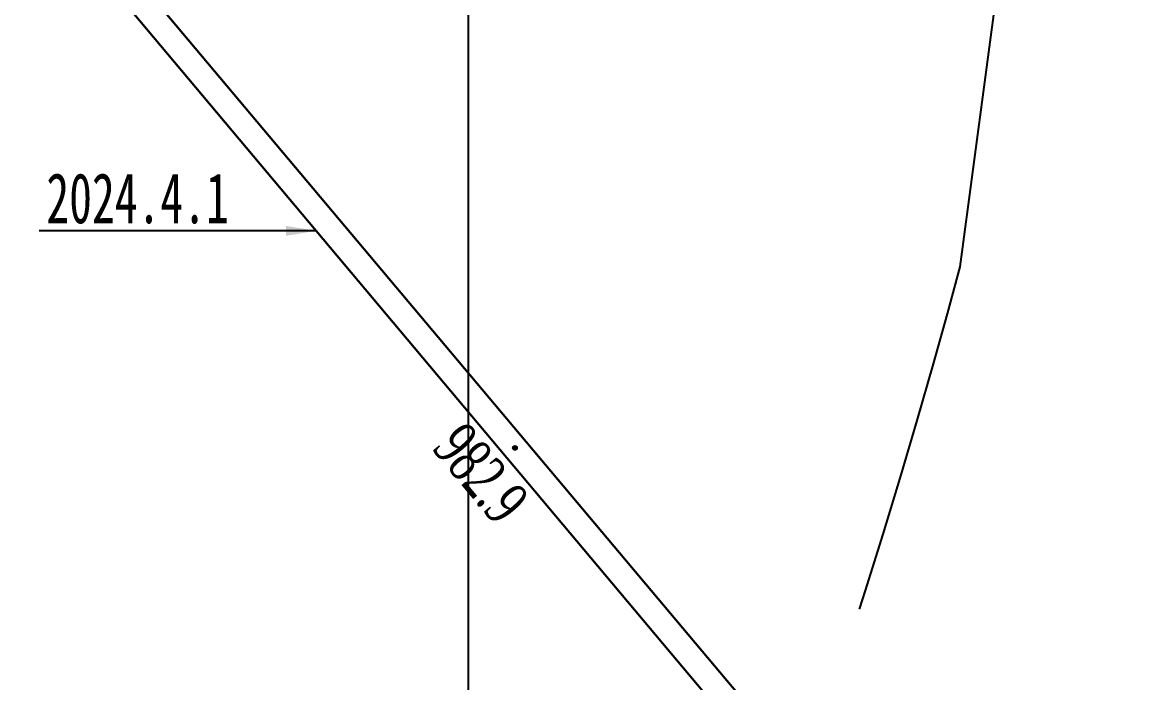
# Model space of a CAD drawing. Header units: millimetres. Extents: x 37412591 to 74834139, y 4258245 to 8527567.
# Drawn here: x 37413911.3 to 37414132.7, y 4260735.2 to 4260866.6 of the extents above; entities that cross this region are included whole.
import ezdxf

# ---------------------------------------------------------------- set-up
doc = ezdxf.new("R2010")
doc.units = ezdxf.units.MM
doc.linetypes.add('ACAD_ISO02W100', pattern=[15, 12, -3])
for name, color, linetype in [('0测量点名称', 7, 'Continuous'), ('6号煤底板等高线', 7, 'Continuous'), ('ZDH', 1, 'Continuous'), ('井田拐点坐标', 7, 'ACAD_ISO02W100'), ('钻孔', 7, 'Continuous')]:
    doc.layers.add(name, color=color, linetype=linetype)
doc.styles.get("Standard").update_dxf_attribs({"font": 'simfang.ttf', "width": 0.6667})
doc.linetypes.add('447', pattern='A,8,-1,[148,AAA.SHX,S=1,R=0,X=0,Y=0],-1', length=10)
doc.dimstyles.new('ISO-25', dxfattribs={"dimtxt": 2.5, "dimasz": 2.5, "dimexe": 1.25, "dimexo": 0.625, "dimtad": 1, "dimtxsty": 'Standard', "dimcen": 2.5, "dimadec": 0, "dimazin": 0, "dimtfac": 1, "dimtmove": 0, "dimatfit": 3, "dimfxl": 1, "dimarcsym": 0})
doc.dimstyles.get("Standard").update_dxf_attribs({"dimtxt": 1, "dimasz": 0.18, "dimexe": 0.18, "dimexo": 0.0625, "dimgap": 0.09, "dimtad": 0, "dimtih": 1, "dimtoh": 1, "dimdec": 4, "dimzin": 0, "dimdsep": 46, "dimtxsty": 'Standard', "dimcen": 0.09, "dimadec": 0, "dimazin": 0, "dimtfac": 1, "dimtdec": 4, "dimtofl": 0, "dimtmove": 0, "dimatfit": 3, "dimfxl": 1, "dimtolj": 1, "dimtzin": 0, "dimarcsym": 0})

msp = doc.modelspace()

# ---------------------------------------------------------------- hatches: boundary and pattern name
at = {"linetype": '447', "ltscale": 0.5}
h = msp.add_hatch(color=0, dxfattribs=at)
h.dxf.hatch_style = 1
h.paths.add_polyline_path([(37414008.85, 4260781.94, 1), (37414009.64, 4260781.94, 1)])

# ---------------------------------------------------------------- linework, layer by layer
at = {"color": 0, "lineweight": 30, "ltscale": 5}
for p, q in [((37413489.47, 4261397.14), (37414852.31, 4259773.95)), ((37413925.34, 4260885.79), (37414233.37, 4260518.91))]:
    msp.add_line(p, q, dxfattribs=at)
at = {"color": 0, "linetype": '447', "ltscale": 0.5}
msp.add_circle((37414009.25, 4260781.94), 0.398, dxfattribs=at)
at = {"color": 30, "linetype": 'ByBlock', "lineweight": -3, "ltscale": 0.005}
msp.add_point((37414009.25, 4260781.94), dxfattribs=at)
msp.add_point((37414009.25, 4260781.94), dxfattribs=at)
at = {"color": 2, "linetype": 'ByBlock', "lineweight": -3, "ltscale": 0.005}
msp.add_point((37414009.25, 4260781.94), dxfattribs=at)
at = {"color": 0, "ltscale": 5}
for p in [(37414009.25, 4260781.94), (37414009.25, 4260781.94, -3)]:
    msp.add_point(p, dxfattribs=at)
at = {"color": 1}
msp.add_point((37414009.25, 4260781.94), dxfattribs=at)
at = {"layer": '6号煤底板等高线', "elevation": 3681.95}
msp.add_lwpolyline([(37414077.76, 4260749.83), (37414078.97, 4260753.58), (37414082.46, 4260764.76), (37414086.05, 4260776.58), (37414089.24, 4260787.4), (37414092.48, 4260798.7), (37414095.24, 4260808.62), (37414097.76, 4260817.97), (37414097.77, 4260818), (37414115.86, 4260953.67)], dxfattribs=at)
at = {"layer": 'ZDH', "color": 0, "lineweight": -3}
msp.add_point((37414009.11, 4260782.24, 8.99), dxfattribs=at)
at = {"layer": '钻孔'}
msp.add_line((37414000, 4258300.88, 4910.12), (37414000, 4263462.94, 4910.12), dxfattribs=at)

# ---------------------------------------------------------------- texts
at = {"layer": '0测量点名称', "color": 0, "lineweight": 30, "ltscale": 5, "insert": (37413992.4, 4260781.69, 0.01), "char_height": 9, "width": 23.085, "attachment_point": 7, "rotation": 309.7605}
msp.add_mtext('{\\fTimes New Roman|b0|i0|c0|p18;\\P982.9}', dxfattribs=at)
at = {"layer": '钻孔', "color": 0, "insert": (37413916.05, 4260836.64, 6566.89), "char_height": 10, "width": 80.8922, "attachment_point": 1}
msp.add_mtext('2024.4.1', dxfattribs=at)

# ---------------------------------------------------------------- leaders
at = {"layer": '6号煤底板等高线'}
msp.add_leader([(37413969.73, 4260825.13), (37413914.64, 4260825.13)], dimstyle='ISO-25', override={"dimasz": 6, "dimgap": 0.625, "dimtad": 0, "dimzin": 0}, dxfattribs=at)
at = {"layer": '井田拐点坐标', "color": 6, "linetype": 'ByBlock', "lineweight": -3, "ltscale": 0.005}
msp.add_leader([(37413969.6, 4260825.13), (37413960.04, 4260825.13)], dimstyle='Standard', override={"dimgap": 0.09, "dimtad": 0}, dxfattribs=at)

doc.saveas('drawing.dxf')
